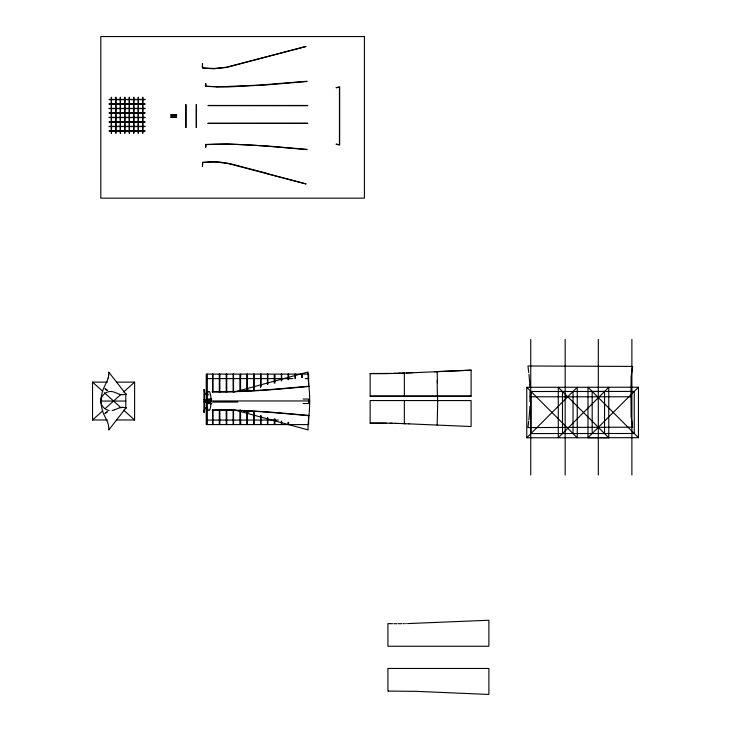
<?xml version="1.0" encoding="UTF-8"?>
<svg xmlns="http://www.w3.org/2000/svg" width="731" height="731" viewBox="0 0 731 731"><rect width="100%" height="100%" fill="white"/><g stroke="black" fill="none" stroke-linecap="round" stroke-linejoin="round"><path stroke-width="1.1" d="M205.621 147.141L205.621 144.455L227.478 143.879L266.541 145.944L306.965 149.362M205.877 147.141L205.877 144.674C239.594 142.947 273.367 146.83 306.947 149.617M404.353 423.669L404.362 400.561M529.984 401.666L529.984 391.752M528.741 372.664L527.965 365.993L632.653 366.414L631.136 376.821L630.944 396.376L631.127 416.597L632.653 427.169L527.965 427.589L528.705 421.166M202.524 63.825L202.542 67.663L203.2 67.937L214.028 68.495L226.4 67.225L306.088 46.446L226.436 67.471L214.028 68.751L202.971 68.166L202.286 67.636L202.423 63.816M204.26 389.504L204.662 393.79M529.938 406.363L529.911 407.542M437.165 425.086L437.732 400.561M529.893 408.209L528.897 419.841M266.111 173.11L230.667 163.808L219.821 162.035L211.259 161.652L202.624 162.319L202.423 166.586M204.671 408.382L204.314 412.412L204.388 389.504L204.671 393.534M202.578 162.62L202.505 166.586M204.662 408.117L204.26 412.412M208.033 105.666L307.705 105.721M208.033 123.237L307.705 123.183M217.043 86.907L259.222 85.125L306.947 81.242M266.038 173.357L306.088 183.965L227.971 163.479L215.417 161.962L202.642 162.574M125.851 408.09L126.225 407.624L108.727 430.002A18.165 18.165 0 0 0 108.681 426.959A18.376 18.376 0 0 0 108.133 424.017A22.524 22.524 0 0 0 107.11 421.12A34.567 34.567 0 0 0 106.488 419.74L104.469 415.674A37.263 37.263 0 0 1 103.272 412.905A35.819 35.819 0 0 1 102.331 410.018A40.324 40.324 0 0 1 101.609 407.066A35.006 35.006 0 0 1 101.143 404.115A34.348 34.348 0 0 1 100.924 401.054A34.348 34.348 0 0 1 101.134 398.029M526.768 387.293L526.768 437.768L577.243 387.293L577.243 437.768L526.768 387.293L638.455 387.22L638.455 437.695L587.98 437.695L587.98 387.22L638.455 437.695M587.98 437.695L638.455 387.22M107.32 382.121L92.545 382.121L92.545 419.978L102.642 410.895M105.163 408.62L121.145 394.237M123.667 391.971L134.605 382.121L134.605 419.978L116.421 419.978M105.036 413.234L107.229 411.672M105.218 413.408L107.32 411.909M114.767 409.735L119.756 407.688M114.411 409.872L114.045 410A10.91 10.91 0 0 1 112.172 410.475M336.178 87.574L339.668 87.007L339.668 144.884L336.178 144.318M336.242 87.821L339.431 87.099L339.44 144.784L336.242 144.08M236.698 391.387L308.043 372.006A18.165 3.838 -90 0 0 308.053 375.049A18.376 3.883 -90 0 0 308.171 377.991M236.058 391.542L233.481 392.118M240.81 391.478L242.966 391.021M207.951 123.448L307.696 123.429M243.551 390.838L249.198 390.19L244.136 390.738M207.659 407.852L205.767 408.072A8.781 1.855 90 0 1 206.398 407.268A9.092 1.919 -90 0 1 207.028 407.596L208.244 409.908A10.91 2.303 90 0 0 208.883 410.502A9.211 1.946 -90 0 0 209.532 410.118A10.042 2.12 90 0 0 210.117 408.757A10.508 2.22 -90 0 0 210.592 406.674A9.284 1.965 90 0 0 210.912 404.024M306.965 81.497L266.541 84.906L227.487 86.98L205.63 86.404L205.621 83.718M308.93 386.206C276.802 389.084 244.547 392.209 212.264 391.505M308.957 386.461C276.821 389.331 244.547 392.465 212.255 391.761M234.258 391.578L213.964 391.688M413.033 372.646L406.18 372.929M434.424 371.714L471.093 370.124L471.093 396.202L437.732 396.202M471.093 370.215L406.637 373.002M212.255 410.146C244.547 409.451 276.821 412.576 308.957 415.455M212.264 410.402L234.258 410.329M404.353 373.011L399.775 373.276M406.409 373.011L401.027 373.23M399.364 373.194L395.59 373.413M400.195 373.166L396.851 373.377M213.964 410.228C245.68 409.789 277.369 412.933 308.93 415.701M395.169 373.331L389.641 373.568M396.01 373.313L393.05 373.486M391.779 373.431L370.142 373.495L370.142 396.202L437.44 396.202M407.624 623.58L488.884 620.253L488.884 646.241L387.923 646.241L387.923 623.616L392.529 623.68M408.931 423.852L471.093 426.548L471.093 400.561L370.142 400.561L370.142 423.185L390.491 423.212M388.782 373.587L386.626 373.623A56.433 6.853 0 0 1 370.142 373.578M405.668 623.625L406.317 623.607M404.362 623.644L403.046 623.662M401.73 623.68L398.45 623.698M307.696 105.465L208.244 105.447M237.886 402.041L212.63 402.105M109.129 99.407L145.003 99.407M109.129 99.663L145.003 99.663M109.129 103.893L145.003 103.893M109.129 104.149L145.003 104.149M109.129 108.38L145.003 108.38M109.129 108.627L145.003 108.627M109.129 112.866L145.003 112.866M109.129 113.113L145.003 113.113M109.129 117.353L145.003 117.353M109.129 117.6L145.003 117.6M109.129 121.83L145.003 121.83M109.129 122.086L145.003 122.086M109.129 126.317L145.003 126.317M109.129 126.573L145.003 126.573M109.129 130.803L145.003 130.803M109.129 131.059L145.003 131.059M274.216 378.603L240.563 378.603L240.563 374.108L274.216 374.108L274.216 383.081M207.357 378.603L239.887 378.603M274.966 378.603L292.921 378.603M305.256 378.603L308.619 378.603M116.421 382.121L134.605 382.121M370.142 396.111L471.093 396.111M529.993 396.787L630.944 396.787M207.357 399.044L211.844 399.044M303.091 399.044L308.619 399.044L308.619 403.549L303.091 403.549M211.021 400.953L309.697 400.953A34.348 7.264 90 0 0 309.652 397.929A35.006 7.401 90 0 0 309.551 394.968A40.324 8.525 -90 0 0 309.396 392.008A35.819 7.575 -90 0 0 309.195 389.12A37.263 7.877 90 0 0 308.948 386.343L308.519 382.267A34.567 7.31 90 0 1 308.381 380.888A22.524 4.761 -90 0 1 308.171 378.028M109.111 410.475A9.211 9.211 0 0 1 107.987 410.21A10.042 10.042 0 0 1 105.218 408.857A10.508 10.508 0 0 1 102.943 406.765A9.284 9.284 0 0 1 101.463 404.124A9.485 9.485 0 0 1 100.933 401.054L125.796 401.054M207.357 403.549L211.844 403.549M92.545 419.978L107.32 419.978M207.357 420.078L239.887 420.078M274.216 420.078L240.563 420.078L240.563 424.583L274.216 424.583L274.216 418.973M274.966 420.078L278.337 420.078M526.768 437.768L608.768 437.768L608.768 387.293L558.283 437.768L558.283 387.293L608.768 437.768M397.134 623.707L393.845 623.698M170.752 114.886L176.71 114.913M170.752 115.132L176.71 115.169M170.698 116.942L176.655 116.969M170.698 117.188L176.655 117.225M204.141 399.766L210.099 399.802M204.141 400.021L210.099 400.058M204.141 401.822L210.099 401.858M204.141 402.077L210.099 402.114M224.262 410.054L229.452 410.182M390.071 423.203L391.35 423.24M390.921 423.222L392.2 423.258M391.779 423.249L395.59 423.35M396.43 423.377L398.112 423.432M395.169 423.34L396.851 423.395M397.691 423.423L403.101 423.615M404.81 423.688L405.495 423.715M402.69 423.605L405.038 423.697M217.07 86.825L205.877 86.185L205.877 83.718M405.266 423.706L409.159 423.87M228.803 409.817L233.947 410.182M207.659 394.055L205.767 393.835A8.781 1.855 -90 0 0 206.398 394.639L208.929 394.868M244.136 411.169L249.198 411.717L243.551 411.069L248.622 411.928M233.481 409.789L236.058 410.365M236.698 410.52L308.043 429.901A18.165 3.838 90 0 1 308.053 426.867A18.376 3.883 90 0 1 308.171 423.925A22.524 4.761 90 0 1 308.381 421.029A34.567 7.31 -90 0 1 308.519 419.64L308.948 415.573A37.263 7.877 -90 0 0 309.195 412.805A35.819 7.575 90 0 0 309.396 409.917A40.324 8.525 90 0 0 309.551 406.966A35.006 7.401 -90 0 0 309.652 404.015A34.348 7.264 -90 0 0 309.697 400.953M119.756 394.411L114.045 392.099A10.91 10.91 0 0 0 111.03 391.505A9.211 9.211 0 0 0 107.987 391.889M107.32 390.199L105.218 388.691M107.229 390.436L105.036 388.874M92.545 382.121L102.642 391.213M104.323 392.721L121.145 407.871M123.667 410.137L134.605 419.978M119.793 394.411A9.092 9.092 0 0 0 122.781 394.74A8.781 8.781 0 0 0 125.787 393.927L126.216 394.475L108.727 372.106A18.165 18.165 0 0 1 108.681 375.14M528.979 374.318L529.874 384.698M529.874 384.78L529.893 385.283M437.165 371.686L437.43 382.77M529.911 385.959L529.938 387.046M202.505 164.63L202.505 165.151M204.488 410.447L204.497 410.968M404.353 373.102L404.362 396.202M631.886 339.385L631.886 475.031M604.555 433.565L604.555 391.496L530.98 391.496L530.98 433.565L634.252 433.492L634.252 391.423L592.183 391.423L592.183 433.492M598.296 339.385L598.296 475.031M573.04 391.496L573.04 433.565M565.164 339.385L565.164 475.031M562.495 391.496L562.495 433.565M530.752 339.385L530.752 475.031M308.619 385.319L308.619 374.108L274.966 374.108L274.975 383.081M308.619 416.725L308.619 424.583L274.966 424.583L274.975 418.973M302.278 374.108L302.278 377.47M301.839 374.108L301.839 377.47M295.498 374.108L295.498 378.594M294.959 374.108L294.959 378.594M288.608 374.108L288.608 379.709M288.608 422.335L288.608 424.583M288.023 374.108L288.023 379.709M288.023 422.335L288.023 424.583M281.673 374.108L281.673 380.833M281.673 421.211L281.673 424.583M281.325 374.108L281.325 380.833M281.325 421.211L281.325 424.583M267.866 374.108L267.866 384.195M267.866 417.849L267.866 424.583M267.436 374.108L267.436 384.195M267.436 417.849L267.436 424.583M261.086 374.108L261.086 386.443M261.086 415.61L261.086 424.583M260.556 374.108L260.556 387.567M260.556 415.61L260.556 424.583M254.205 374.108L254.205 389.806M254.205 412.238L254.205 424.583M253.62 374.108L253.62 389.806M253.62 412.238L253.62 424.583M247.27 374.108L247.27 390.93M247.27 411.124L247.27 424.583M246.923 374.108L246.923 390.93M246.923 411.124L246.923 424.583M240.572 374.108L240.572 390.93M240.572 410L240.572 424.583M239.887 390.93L239.887 374.108L206.243 374.108L206.243 424.583L239.887 424.583L239.887 410M233.545 374.108L233.545 392.054M233.545 410L233.545 424.583M233.107 374.108L233.107 392.054M233.107 410L233.107 424.583M226.765 374.108L226.765 392.054M226.765 410L226.765 424.583M226.226 374.108L226.226 392.054M226.226 410L226.226 424.583M219.876 374.108L219.876 392.054M219.876 410L219.876 424.583M219.291 374.108L219.291 392.054M219.291 410L219.291 424.583M212.949 374.108L212.949 392.054M212.949 410L212.949 424.583M212.593 374.108L212.593 392.054M212.593 410L212.593 424.583M207.33 374.108L207.33 424.583M204.141 389.504L204.141 412.412M196.465 104.615L196.465 127.523M196.21 104.615L196.21 127.523M186.003 104.615L186.003 127.523M185.747 104.615L185.747 127.523M142.892 97.296L142.892 133.17M142.646 97.296L142.646 133.17M138.406 97.296L138.406 133.17M138.159 97.296L138.159 133.17M133.919 97.296L133.919 133.17M133.672 97.296L133.672 133.17M129.433 97.296L129.433 133.17M129.186 97.296L129.186 133.17M125.796 393.936L125.796 408.172A8.781 8.781 0 0 0 122.817 407.368M124.955 97.296L124.955 133.17M124.699 97.296L124.699 133.17M120.469 97.296L120.469 133.17M120.213 97.296L120.213 133.17M115.982 97.296L115.982 133.17M115.726 97.296L115.726 133.17M111.496 97.296L111.496 133.17M111.24 97.296L111.24 133.17M210.912 404.115A9.485 2.001 -90 0 0 210.912 397.92A9.284 1.965 -90 0 0 210.592 395.27M210.592 395.243A10.508 2.22 90 0 0 210.117 393.159A10.042 2.12 -90 0 0 209.532 391.798A9.211 1.946 90 0 0 208.883 391.423A10.91 2.303 -90 0 0 208.253 392.008L207.037 394.32A9.092 1.919 90 0 1 206.398 394.649M100.933 401.054A9.485 9.485 0 0 1 101.445 398.02M108.672 375.177A18.376 18.376 0 0 1 108.133 378.082M108.124 378.119A22.524 22.524 0 0 1 107.11 380.979A34.567 34.567 0 0 1 106.488 382.368L104.469 386.434A37.263 37.263 0 0 0 103.272 389.203A35.819 35.819 0 0 0 102.331 392.09A40.324 40.324 0 0 0 101.609 395.042A35.006 35.006 0 0 0 101.143 397.993M101.463 397.984A9.284 9.284 0 0 1 102.943 395.361A10.508 10.508 0 0 1 105.209 393.26A10.042 10.042 0 0 1 107.247 392.154M119.793 407.697A9.092 9.092 0 0 1 122.781 407.359M437.741 401.081A15.927 0.475 89.5 0 1 437.211 380.613M370.142 423.185A56.433 6.853 0 0 1 386.617 423.148M388.581 691.069L387.923 691.087L387.923 668.463L488.884 668.463L488.884 694.45L415.994 691.343L388.581 691.069M364.413 36.55L100.805 36.55L100.805 198.156L364.413 198.156L364.413 36.55"/></g></svg>
